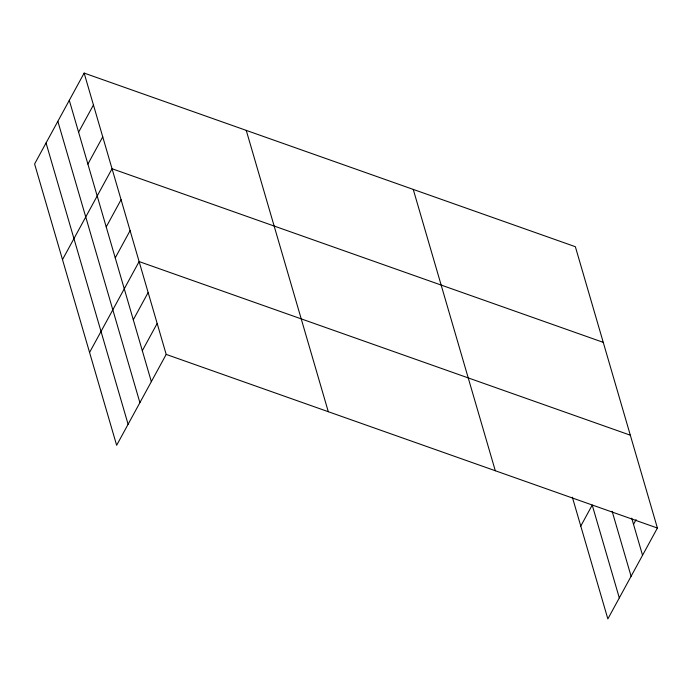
<?xml version="1.0" encoding="UTF-8"?>
<svg xmlns="http://www.w3.org/2000/svg" width="692" height="692" viewBox="0 0 692 692"><rect width="100%" height="100%" fill="white"/><g stroke="black" fill="none" stroke-linecap="round" stroke-linejoin="round"><path stroke-width="1.04" d="M84.147 73.084L34.6 163.961L116.645 445.293L166.192 354.408L84.147 73.084L575.355 246.707L657.4 528.039L607.853 618.916L572.353 497.193M78.594 132.207L93.446 104.968M87.893 164.09L102.745 136.852M62.496 259.612L112.043 168.736L603.251 342.358M106.222 226.924L121.074 199.685M115.244 257.865L130.096 230.626M89.571 352.453L139.118 261.576L630.326 435.199M133.296 319.756L148.149 292.517M142.318 350.706L157.17 323.467M580.778 526.076L592.222 505.073L619.305 597.914M633.526 524.328L636.086 519.631M166.192 354.408L657.4 528.039M631.718 518.144L642.548 555.278M612.143 511.293L631.095 576.28M413.254 189.409L495.299 470.742M246.248 130.381L328.293 411.705M69.295 100.323L151.34 381.647M57.851 121.325L139.896 402.649M46.053 142.967L128.098 424.291"/></g></svg>
